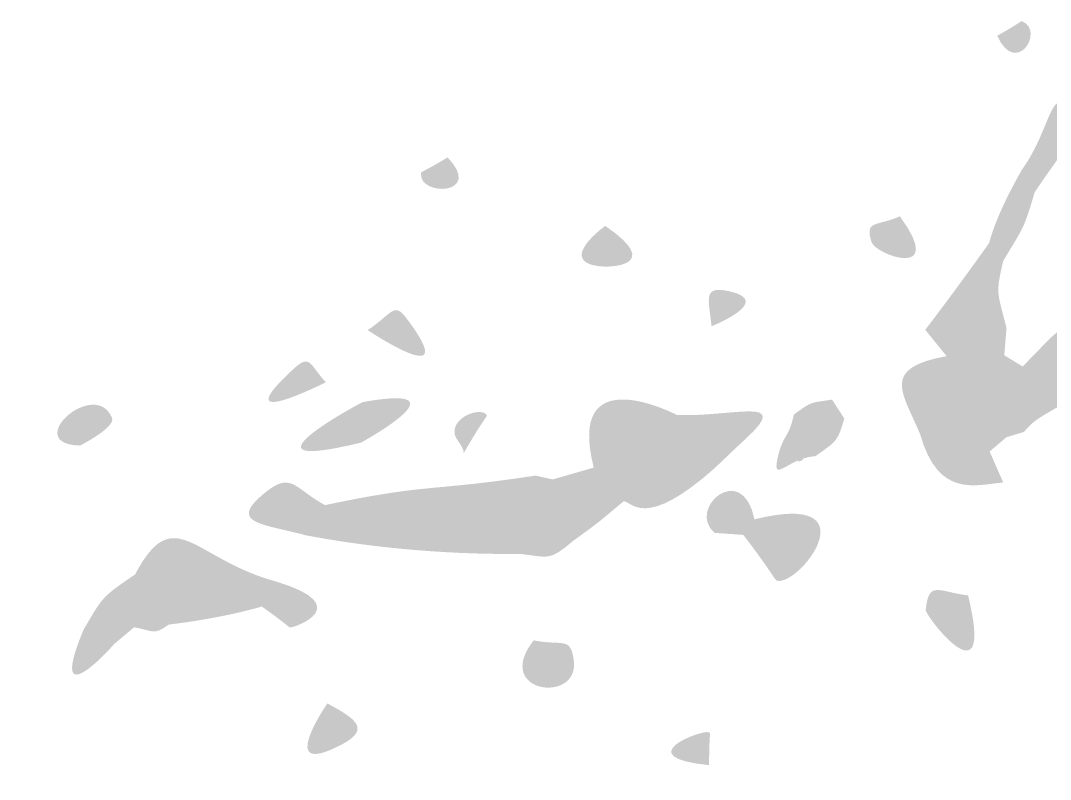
# Model space of a CAD drawing. Header units: millimetres. Extents: x 554 to 734, y 0 to 123.
# Drawn here: x 553.67 to 562.93, y 69.62 to 76.44 of the extents above; entities that cross this region are included whole.
import ezdxf

# ---------------------------------------------------------------- set-up
doc = ezdxf.new("R2010")
doc.units = ezdxf.units.MM

msp = doc.modelspace()

# ---------------------------------------------------------------- hatches: boundary and pattern name
at = {"true_color": 0x080808, "transparency": 33554687}
h = msp.add_hatch(color=18, dxfattribs=at)
edge = h.paths.add_edge_path(flags=0)
edge.add_spline(control_points=[(562.4535, 76.303), (562.6816, 76.431), (562.6625, 76.4394), (562.6816, 76.431), (562.8817, 76.3431), (562.6208, 75.9296), (562.4535, 76.303)], knot_values=[0, 0, 0, 0, 1, 1, 1, 2, 2, 2, 2], degree=3, periodic=1)
h = msp.add_hatch(color=18, dxfattribs=at)
edge = h.paths.add_edge_path(flags=0)
edge.add_spline(control_points=[(562.6731, 75.0962), (562.9551, 75.4796), (562.9369, 75.9646), (563.1515, 75.5421), (563.211, 75.4249), (563.1484, 75.4304), (562.7898, 74.8964), (562.7898, 74.8964), (562.6731, 75.0962), (562.6731, 75.0962)], knot_values=[0, 0, 0, 0, 1, 1, 1, 2, 2, 2, 3, 3, 3, 3], degree=3, periodic=1)
h = msp.add_hatch(color=18, dxfattribs=at)
edge = h.paths.add_edge_path(flags=0)
edge.add_spline(control_points=[(557.5128, 75.2095), (557.8388, 74.8705), (557.2586, 74.8545), (557.273, 75.0648), (557.2745, 75.0871), (557.273, 75.0648), (557.5128, 75.2095)], knot_values=[0, 0, 0, 0, 1, 1, 1, 2, 2, 2, 2], degree=3, periodic=1)
h = msp.add_hatch(color=18, dxfattribs=at)
edge = h.paths.add_edge_path(flags=0)
edge.add_spline(control_points=[(562.6731, 75.0962), (562.6731, 75.0962), (562.7898, 74.8964), (562.7898, 74.8964), (562.6879, 74.5474), (562.6825, 74.5755), (562.5078, 74.2804), (562.5078, 74.2804), (562.3808, 74.4407), (562.3808, 74.4407), (562.3952, 74.4963), (562.4466, 74.695), (562.6731, 75.0962)], knot_values=[0, 0, 0, 0, 1, 1, 1, 2, 2, 2, 3, 3, 3, 4, 4, 4, 4], degree=3, periodic=1)
h = msp.add_hatch(color=18, dxfattribs=at)
edge = h.paths.add_edge_path(flags=0)
edge.add_spline(control_points=[(561.5781, 74.6803), (562.0017, 74.1025), (561.3598, 74.3319), (561.323, 74.4499), (561.2596, 74.6535), (561.3709, 74.5856), (561.5781, 74.6803)], knot_values=[0, 0, 0, 0, 1, 1, 1, 2, 2, 2, 2], degree=3, periodic=1)
h = msp.add_hatch(color=18, dxfattribs=at)
edge = h.paths.add_edge_path(flags=0)
edge.add_spline(control_points=[(558.9293, 74.5949), (559.466, 74.2267), (558.9541, 74.2273), (558.9248, 74.2285), (558.6222, 74.2404), (558.6766, 74.4017), (558.9293, 74.5949)], knot_values=[0, 0, 0, 0, 1, 1, 1, 2, 2, 2, 2], degree=3, periodic=1)
h = msp.add_hatch(color=18, dxfattribs=at)
edge = h.paths.add_edge_path(flags=0)
edge.add_spline(control_points=[(562.3808, 74.4407), (562.3808, 74.4407), (562.5078, 74.2804), (562.5078, 74.2804), (562.4328, 73.9732), (562.4593, 73.9926), (562.5367, 73.6752), (562.5367, 73.6752), (562.5169, 73.4315), (562.5169, 73.4315), (562.5169, 73.4315), (561.9981, 73.4236), (561.9981, 73.4236), (561.9981, 73.4236), (561.806, 73.6603), (561.806, 73.6603), (562.0557, 73.9841), (562.3358, 74.3775), (562.3808, 74.4407)], knot_values=[0, 0, 0, 0, 1, 1, 1, 2, 2, 2, 3, 3, 3, 4, 4, 4, 5, 5, 5, 6, 6, 6, 6], degree=3, periodic=1)
h = msp.add_hatch(color=18, dxfattribs=at)
edge = h.paths.add_edge_path(flags=0)
edge.add_spline(control_points=[(559.8851, 73.6923), (559.8592, 73.942), (559.8035, 74.0601), (560.0457, 74.0068), (560.4434, 73.9193), (559.9113, 73.7029), (559.8851, 73.6923)], knot_values=[0, 0, 0, 0, 1, 1, 1, 2, 2, 2, 2], degree=3, periodic=1)
h = msp.add_hatch(color=18, dxfattribs=at)
edge = h.paths.add_edge_path(flags=0)
edge.add_spline(control_points=[(556.7945, 73.6574), (557.0137, 73.8036), (557.0285, 73.9153), (557.1408, 73.7673), (557.6612, 73.0813), (556.8187, 73.6413), (556.7945, 73.6574)], knot_values=[0, 0, 0, 0, 1, 1, 1, 2, 2, 2, 2], degree=3, periodic=1)
h = msp.add_hatch(color=18, dxfattribs=at)
edge = h.paths.add_edge_path(flags=0)
edge.add_spline(control_points=[(563.1037, 73.7201), (563.6333, 73.4441), (563.5941, 73.3967), (563.6408, 73.3763), (563.4004, 73.2222), (563.4236, 73.2367), (563.172, 73.0714), (562.8179, 72.8547), (562.8119, 72.8772), (562.6935, 72.7425), (562.6935, 72.7425), (562.5367, 72.6951), (562.5367, 72.6951), (562.5367, 72.6951), (562.3851, 72.5669), (562.3851, 72.5669), (562.3455, 72.5907), (562.0861, 72.7468), (561.9004, 72.8819), (561.994, 72.9051), (561.9918, 73.0813), (562.0855, 73.1045), (562.2731, 73.1508), (562.6781, 72.5732), (562.681, 73.3309), (562.9426, 73.5918), (562.9136, 73.5885), (563.1037, 73.7201)], knot_values=[0, 0, 0, 0, 1, 1, 1, 2, 2, 2, 3, 3, 3, 4, 4, 4, 5, 5, 5, 6, 6, 6, 7, 7, 7, 8, 8, 8, 9, 9, 9, 9], degree=3, periodic=1)
h = msp.add_hatch(color=18, dxfattribs=at)
edge = h.paths.add_edge_path(flags=0)
edge.add_spline(control_points=[(556.4189, 73.1889), (556.3966, 73.1777), (555.4882, 72.7239), (556.1338, 73.3144), (556.2824, 73.4504), (556.2765, 73.3365), (556.4189, 73.1889)], knot_values=[0, 0, 0, 0, 1, 1, 1, 2, 2, 2, 2], degree=3, periodic=1)
h = msp.add_hatch(color=18, dxfattribs=at)
edge = h.paths.add_edge_path(flags=0)
edge.add_spline(control_points=[(562.5169, 73.4315), (562.5169, 73.4315), (562.681, 73.3309), (562.681, 73.3309), (562.6781, 72.5732), (562.2731, 73.1508), (562.0855, 73.1045), (561.9918, 73.0813), (561.994, 72.9051), (561.9004, 72.8819), (561.9004, 72.8819), (561.761, 72.7195), (561.761, 72.7195), (561.6096, 73.09), (561.3939, 73.3148), (561.9981, 73.4236), (561.9981, 73.4236), (562.5169, 73.4315), (562.5169, 73.4315)], knot_values=[0, 0, 0, 0, 1, 1, 1, 2, 2, 2, 3, 3, 3, 4, 4, 4, 5, 5, 5, 6, 6, 6, 6], degree=3, periodic=1)
h = msp.add_hatch(color=18, dxfattribs=at)
edge = h.paths.add_edge_path(flags=0)
edge.add_spline(control_points=[(559.5731, 72.8954), (559.7107, 72.6183), (559.7738, 72.6783), (559.9094, 72.4135), (559.2807, 71.8565), (559.1698, 72.1166), (559.0961, 72.1197), (559.0961, 72.1197), (558.8263, 72.422), (558.8263, 72.422), (558.5799, 73.3912), (559.5098, 72.927), (559.5731, 72.8954)], knot_values=[0, 0, 0, 0, 1, 1, 1, 2, 2, 2, 3, 3, 3, 4, 4, 4, 4], degree=3, periodic=1)
h = msp.add_hatch(color=18, dxfattribs=at)
edge = h.paths.add_edge_path(flags=0)
edge.add_spline(control_points=[(554.2092, 72.6202), (553.6743, 72.6319), (554.3404, 73.236), (554.4961, 72.8691), (554.5306, 72.788), (554.2362, 72.6342), (554.2092, 72.6202)], knot_values=[0, 0, 0, 0, 1, 1, 1, 2, 2, 2, 2], degree=3, periodic=1)
h = msp.add_hatch(color=18, dxfattribs=at)
edge = h.paths.add_edge_path(flags=0)
edge.add_spline(control_points=[(556.7496, 73.0108), (557.705, 73.1825), (556.7605, 72.6608), (556.735, 72.6467), (556.735, 72.6467), (556.7496, 73.0108), (556.7496, 73.0108)], knot_values=[0, 0, 0, 0, 1, 1, 1, 2, 2, 2, 2], degree=3, periodic=1)
h = msp.add_hatch(color=18, dxfattribs=at)
edge = h.paths.add_edge_path(flags=0)
edge.add_spline(control_points=[(559.5731, 72.8954), (560.0673, 72.8738), (560.6112, 73.0697), (560.2029, 72.6907), (560.0513, 72.55), (560.0674, 72.5628), (559.9094, 72.4135), (559.7738, 72.6783), (559.7107, 72.6183), (559.5731, 72.8954)], knot_values=[0, 0, 0, 0, 1, 1, 1, 2, 2, 2, 3, 3, 3, 3], degree=3, periodic=1)
h = msp.add_hatch(color=18, dxfattribs=at)
edge = h.paths.add_edge_path(flags=0)
edge.add_spline(control_points=[(556.7496, 73.0108), (556.7496, 73.0108), (556.735, 72.6467), (556.735, 72.6467), (555.5226, 72.3534), (556.7224, 73.0004), (556.7496, 73.0108)], knot_values=[0, 0, 0, 0, 1, 1, 1, 2, 2, 2, 2], degree=3, periodic=1)
h = msp.add_hatch(color=18, dxfattribs=at)
edge = h.paths.add_edge_path(flags=0)
edge.add_spline(control_points=[(557.6581, 72.5522), (557.6571, 72.6212), (557.5754, 72.6725), (557.5744, 72.7415), (557.5723, 72.882), (557.7958, 72.9599), (557.8578, 72.9027), (557.8815, 72.8808), (557.8578, 72.9027), (557.6581, 72.5522)], knot_values=[0, 0, 0, 0, 1, 1, 1, 2, 2, 2, 3, 3, 3, 3], degree=3, periodic=1)
h = msp.add_hatch(color=18, dxfattribs=at)
edge = h.paths.add_edge_path(flags=0)
edge.add_spline(control_points=[(560.9681, 73.0328), (560.9681, 73.0328), (561.079, 72.863), (561.079, 72.863), (561.0139, 72.6484), (561.0125, 72.6642), (560.8184, 72.5239), (560.7417, 72.6302), (560.7092, 72.4104), (560.6431, 72.5019), (560.6245, 72.5277), (560.6431, 72.5019), (560.626, 72.8991), (560.7978, 73.0253), (560.7746, 73.0014), (560.9681, 73.0328)], knot_values=[0, 0, 0, 0, 1, 1, 1, 2, 2, 2, 3, 3, 3, 4, 4, 4, 5, 5, 5, 5], degree=3, periodic=1)
h = msp.add_hatch(color=18, dxfattribs=at)
edge = h.paths.add_edge_path(flags=0)
edge.add_spline(control_points=[(560.6598, 72.4846), (560.6774, 72.4922), (560.696, 72.4993), (560.7154, 72.5053), (560.6979, 72.4856), (560.6804, 72.4704), (560.6598, 72.4846)], knot_values=[0, 0, 0, 0, 1, 1, 1, 2, 2, 2, 2], degree=3, periodic=1)
edge = h.paths.add_edge_path(flags=0)
edge.add_spline(control_points=[(560.6598, 72.4846), (560.5163, 72.4225), (560.4391, 72.3272), (560.4795, 72.5087), (560.5269, 72.7214), (560.5772, 72.6801), (560.626, 72.8991), (560.6431, 72.5019), (560.6245, 72.5277), (560.6431, 72.5019), (560.649, 72.4939), (560.6545, 72.4882), (560.6598, 72.4846)], knot_values=[0, 0, 0, 0, 1, 1, 1, 2, 2, 2, 3, 3, 3, 4, 4, 4, 4], degree=3, periodic=1)
edge = h.paths.add_edge_path(flags=0)
edge.add_spline(control_points=[(560.7154, 72.5053), (560.745, 72.5386), (560.7745, 72.5849), (560.8184, 72.5239), (560.7819, 72.5223), (560.7475, 72.5152), (560.7154, 72.5053)], knot_values=[0, 0, 0, 0, 1, 1, 1, 2, 2, 2, 2], degree=3, periodic=1)
h = msp.add_hatch(color=18, dxfattribs=at)
edge = h.paths.add_edge_path(flags=0)
edge.add_spline(control_points=[(561.9004, 72.8819), (562.0861, 72.7468), (562.3455, 72.5907), (562.3851, 72.5669), (562.3851, 72.5669), (562.5071, 72.2885), (562.5071, 72.2885), (562.2625, 72.2672), (561.9249, 72.143), (561.761, 72.7195), (561.761, 72.7195), (561.9004, 72.8819), (561.9004, 72.8819)], knot_values=[0, 0, 0, 0, 1, 1, 1, 2, 2, 2, 3, 3, 3, 4, 4, 4, 4], degree=3, periodic=1)
h = msp.add_hatch(color=18, dxfattribs=at)
edge = h.paths.add_edge_path(flags=0)
edge.add_spline(control_points=[(558.8263, 72.422), (558.8263, 72.422), (559.0961, 72.1197), (559.0961, 72.1197), (558.868, 71.9307), (558.8886, 71.9416), (558.6424, 71.7642), (558.6088, 71.8118), (558.2368, 72.4899), (558.1579, 71.6467), (558.0043, 71.6448), (557.1791, 71.6345), (556.2439, 71.8123), (556.2439, 71.8123), (556.4104, 72.0846), (556.4104, 72.0846), (557.3522, 72.2839), (557.3407, 72.2031), (558.3017, 72.3502), (558.3017, 72.3502), (558.4585, 72.3158), (558.4585, 72.3158), (558.4585, 72.3158), (558.8263, 72.422), (558.8263, 72.422)], knot_values=[0, 0, 0, 0, 1, 1, 1, 2, 2, 2, 3, 3, 3, 4, 4, 4, 5, 5, 5, 6, 6, 6, 7, 7, 7, 8, 8, 8, 8], degree=3, periodic=1)
h = msp.add_hatch(color=18, dxfattribs=at)
edge = h.paths.add_edge_path(flags=0)
edge.add_spline(control_points=[(558.6424, 71.7642), (558.4232, 71.5807), (558.4276, 71.6162), (558.1579, 71.6467), (558.2368, 72.4899), (558.6088, 71.8118), (558.6424, 71.7642)], knot_values=[0, 0, 0, 0, 1, 1, 1, 2, 2, 2, 2], degree=3, periodic=1)
h = msp.add_hatch(color=18, dxfattribs=at)
edge = h.paths.add_edge_path(flags=0)
edge.add_spline(control_points=[(560.2712, 71.9571), (560.2712, 71.9571), (560.1708, 71.817), (560.1708, 71.817), (560.1708, 71.817), (559.9123, 71.8356), (559.9123, 71.8356), (559.6568, 72.0487), (560.161, 72.496), (560.2712, 71.9571)], knot_values=[0, 0, 0, 0, 1, 1, 1, 2, 2, 2, 3, 3, 3, 3], degree=3, periodic=1)
h = msp.add_hatch(color=18, dxfattribs=at)
edge = h.paths.add_edge_path(flags=0)
edge.add_spline(control_points=[(556.4104, 72.0846), (556.4104, 72.0846), (556.2439, 71.8123), (556.2439, 71.8123), (555.8577, 71.917), (555.5396, 71.918), (555.8528, 72.1815), (556.1094, 72.3974), (556.1245, 72.2409), (556.4104, 72.0846)], knot_values=[0, 0, 0, 0, 1, 1, 1, 2, 2, 2, 3, 3, 3, 3], degree=3, periodic=1)
h = msp.add_hatch(color=18, dxfattribs=at)
edge = h.paths.add_edge_path(flags=0)
edge.add_spline(control_points=[(560.2712, 71.9571), (561.3137, 72.2145), (560.7109, 71.3991), (560.4894, 71.4028), (560.4476, 71.4035), (560.4658, 71.4335), (560.1708, 71.817), (560.1708, 71.817), (560.2712, 71.9571), (560.2712, 71.9571)], knot_values=[0, 0, 0, 0, 1, 1, 1, 2, 2, 2, 3, 3, 3, 3], degree=3, periodic=1)
h = msp.add_hatch(color=18, dxfattribs=at)
edge = h.paths.add_edge_path(flags=0)
edge.add_spline(control_points=[(554.7026, 71.4611), (555.0584, 72.1296), (555.2273, 71.5973), (555.973, 71.3978), (555.973, 71.3978), (555.8428, 71.1732), (555.8428, 71.1732), (555.4744, 71.0665), (555.0747, 71.0193), (555.007, 71.0113), (554.8712, 71.2475), (554.8487, 71.1965), (554.7026, 71.4611)], knot_values=[0, 0, 0, 0, 1, 1, 1, 2, 2, 2, 3, 3, 3, 4, 4, 4, 4], degree=3, periodic=1)
h = msp.add_hatch(color=18, dxfattribs=at)
edge = h.paths.add_edge_path(flags=0)
edge.add_spline(control_points=[(554.7026, 71.4611), (554.8487, 71.1965), (554.8712, 71.2475), (555.007, 71.0113), (554.8636, 70.9101), (554.8794, 70.9548), (554.6941, 70.9864), (554.6941, 70.9864), (554.5135, 70.8348), (554.5135, 70.8348), (554.5135, 70.8348), (554.2406, 70.9658), (554.2406, 70.9658), (554.4173, 71.2664), (554.4015, 71.255), (554.7026, 71.4611)], knot_values=[0, 0, 0, 0, 1, 1, 1, 2, 2, 2, 3, 3, 3, 4, 4, 4, 5, 5, 5, 5], degree=3, periodic=1)
h = msp.add_hatch(color=18, dxfattribs=at)
edge = h.paths.add_edge_path(flags=0)
edge.add_spline(control_points=[(555.973, 71.3978), (556.6914, 71.1787), (556.1413, 70.9887), (556.1068, 70.9856), (556.0809, 70.9833), (556.1068, 70.9856), (555.8428, 71.1732), (555.8428, 71.1732), (555.973, 71.3978), (555.973, 71.3978)], knot_values=[0, 0, 0, 0, 1, 1, 1, 2, 2, 2, 3, 3, 3, 3], degree=3, periodic=1)
h = msp.add_hatch(color=18, dxfattribs=at)
edge = h.paths.add_edge_path(flags=0)
edge.add_spline(control_points=[(562.1914, 71.2735), (562.4371, 70.2725), (561.8049, 71.0882), (561.8104, 71.1435), (561.8374, 71.4144), (561.9266, 71.3043), (562.1914, 71.2735)], knot_values=[0, 0, 0, 0, 1, 1, 1, 2, 2, 2, 2], degree=3, periodic=1)
h = msp.add_hatch(color=18, dxfattribs=at)
edge = h.paths.add_edge_path(flags=0)
edge.add_spline(control_points=[(554.2406, 70.9658), (554.2406, 70.9658), (554.5135, 70.8348), (554.5135, 70.8348), (554.5013, 70.8138), (553.9019, 70.1533), (554.2406, 70.9658)], knot_values=[0, 0, 0, 0, 1, 1, 1, 2, 2, 2, 2], degree=3, periodic=1)
h = msp.add_hatch(color=18, dxfattribs=at)
edge = h.paths.add_edge_path(flags=0)
edge.add_spline(control_points=[(558.2865, 70.8692), (558.5499, 70.8165), (558.6192, 70.9092), (558.6475, 70.6863), (558.6971, 70.2937), (557.9131, 70.3958), (558.2865, 70.8692)], knot_values=[0, 0, 0, 0, 1, 1, 1, 2, 2, 2, 2], degree=3, periodic=1)
h = msp.add_hatch(color=18, dxfattribs=at)
edge = h.paths.add_edge_path(flags=0)
edge.add_spline(control_points=[(556.4314, 70.3021), (556.7043, 70.1585), (556.8163, 70.0672), (556.5562, 69.9303), (555.9663, 69.6196), (556.4137, 70.2762), (556.4314, 70.3021)], knot_values=[0, 0, 0, 0, 1, 1, 1, 2, 2, 2, 2], degree=3, periodic=1)
h = msp.add_hatch(color=18, dxfattribs=at)
edge = h.paths.add_edge_path(flags=0)
edge.add_spline(control_points=[(559.8634, 69.7475), (559.1191, 69.8215), (559.82, 70.0754), (559.8627, 70.0423), (559.8813, 70.0279), (559.8627, 70.0423), (559.8634, 69.7475)], knot_values=[0, 0, 0, 0, 1, 1, 1, 2, 2, 2, 2], degree=3, periodic=1)

doc.saveas('drawing.dxf')
